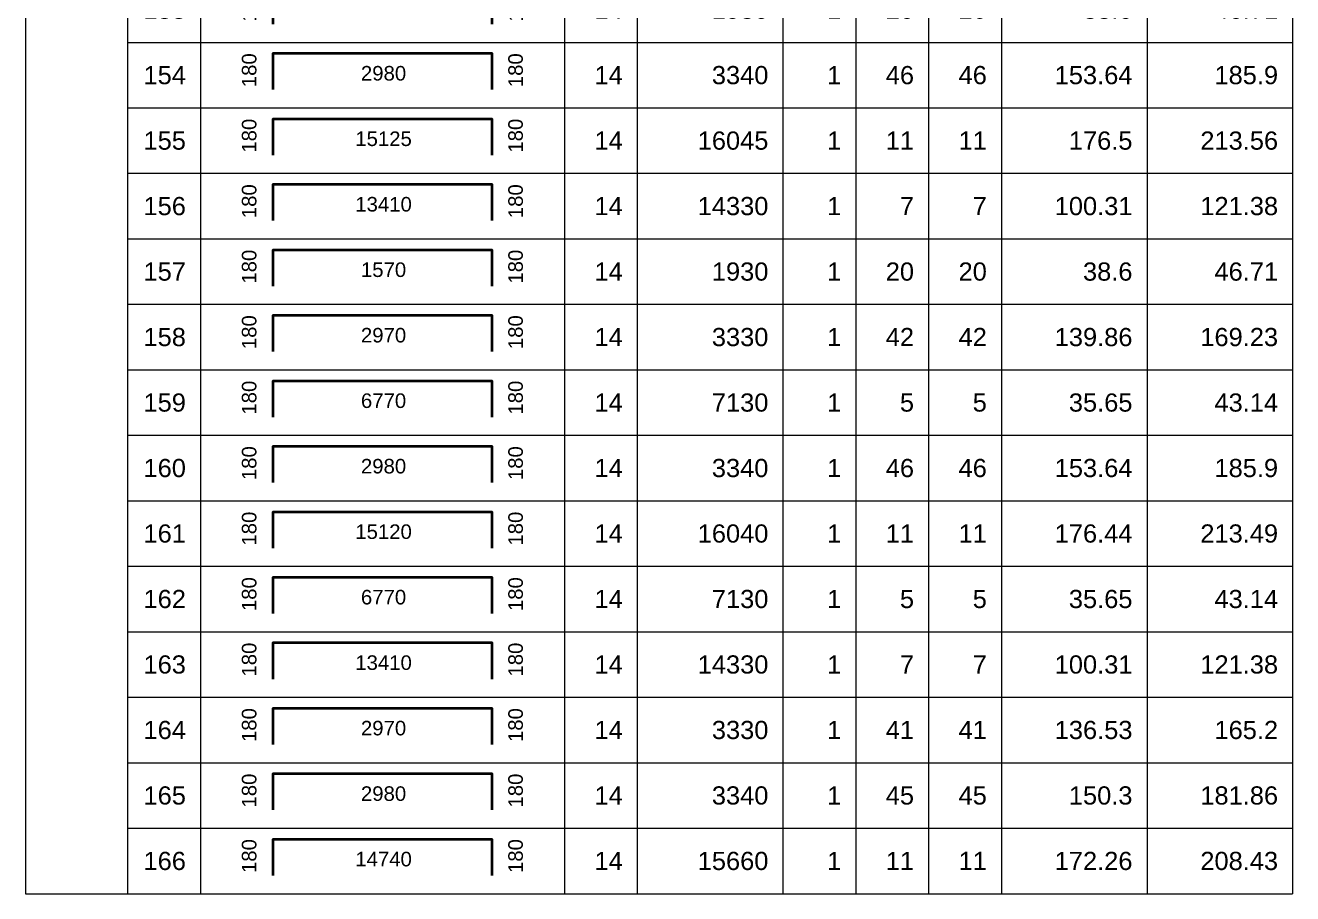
# Model space of a CAD drawing. Header units: millimetres. Extents: x -179076 to 505271, y -34263 to 117995.
# Drawn here: x -28311 to -10905, y -34263 to -22329 of the extents above; entities that cross this region are included whole.
import ezdxf
from ezdxf.enums import TextEntityAlignment as Align

# ---------------------------------------------------------------- set-up
doc = ezdxf.new("R2010")
doc.units = ezdxf.units.MM
for name, color, linetype, lineweight in [('NDC_S_REBAR', 4, 'Continuous', 35), ('NDC_S_VN TEXT', 7, 'Continuous', 20), ('NDC_Table', 3, 'Continuous', 20)]:
    doc.layers.add(name, color=color, linetype=linetype, lineweight=lineweight)
doc.styles.add('ARIAL', font='arial.ttf', dxfattribs={"width": 0.8})

# ---------------------------------------------------------------- blocks, each defined once
blk = doc.blocks.new('dang04')
at = {"layer": 'NDC_S_REBAR'}
blk.add_lwpolyline([(3405, -650), (3405, -150), (6405, -150), (6405, -650)], dxfattribs=at)
at = {"layer": 'NDC_Table'}
for p, q in [((0, 0), (0, -900)), ((1405, 0), (1405, -900)), ((2405, 0), (2405, -900)), ((7405, 0), (7405, -900)), ((8405, 0), (8405, -900)), ((10405, 0), (10405, -900)), ((11405, 0), (11405, -900)), ((12405, 0), (12405, -900)), ((13405, 0), (13405, -900)), ((15405, 0), (15405, -900)), ((17405, 0), (17405, -900)), ((1405, -900), (17405, -900))]:
    blk.add_line(p, q, dxfattribs=at)
at = {"layer": 'NDC_S_VN TEXT', "style": 'ARIAL'}
for p in [(3073, -150), (6733, -150)]:
    blk.add_attdef('D03', text='', height=200, rotation=90, dxfattribs=at).set_placement(p, align=Align.MIDDLE_RIGHT)
for p in [(2205, -450), (8205, -450), (10205, -450), (11205, -450), (12205, -450), (13205, -450), (15205, -450), (17205, -450)]:
    blk.add_attdef('D03', text='', height=250, dxfattribs=at).set_placement(p, align=Align.MIDDLE_RIGHT)
blk.add_attdef('D03', text='', height=200, dxfattribs=at).set_placement((4920, -425), align=Align.MIDDLE_CENTER)

msp = doc.modelspace()

# ---------------------------------------------------------------- linework, layer by layer
at = {"layer": 'NDC_Table'}
msp.add_line((-28310.7, -34262.9), (-26905.4, -34262.9), dxfattribs=at)

# ---------------------------------------------------------------- block references
ref = msp.add_blockref('dang04', (-28310.7, -21662.9), dxfattribs=at)
ref.add_attrib('D03', '153', dxfattribs={"layer": 'NDC_S_VN TEXT', "height": 250, "style": 'ARIAL'}).set_placement((-26105.4, -22112.9), align=Align.MIDDLE_RIGHT)
ref.add_attrib('D03', '180', dxfattribs={"layer": 'NDC_S_VN TEXT', "height": 200, "rotation": 90, "style": 'ARIAL'}).set_placement((-25237.4, -21812.9), align=Align.MIDDLE_RIGHT)
ref.add_attrib('D03', '1570', dxfattribs={"layer": 'NDC_S_VN TEXT', "height": 200, "style": 'ARIAL'}).set_placement((-23391.1, -22087.6), align=Align.MIDDLE_CENTER)
ref.add_attrib('D03', '180', dxfattribs={"layer": 'NDC_S_VN TEXT', "height": 200, "rotation": 90, "style": 'ARIAL'}).set_placement((-21578.2, -21812.9), align=Align.MIDDLE_RIGHT)
ref.add_attrib('D03', '14', dxfattribs={"layer": 'NDC_S_VN TEXT', "height": 250, "style": 'ARIAL'}).set_placement((-20105.4, -22112.9), align=Align.MIDDLE_RIGHT)
ref.add_attrib('D03', '1930', dxfattribs={"layer": 'NDC_S_VN TEXT', "height": 250, "style": 'ARIAL'}).set_placement((-18105.4, -22112.9), align=Align.MIDDLE_RIGHT)
ref.add_attrib('D03', '1', dxfattribs={"layer": 'NDC_S_VN TEXT', "height": 250, "style": 'ARIAL'}).set_placement((-17105.4, -22112.9), align=Align.MIDDLE_RIGHT)
ref.add_attrib('D03', '20', dxfattribs={"layer": 'NDC_S_VN TEXT', "height": 250, "style": 'ARIAL'}).set_placement((-16105.4, -22112.9), align=Align.MIDDLE_RIGHT)
ref.add_attrib('D03', '20', dxfattribs={"layer": 'NDC_S_VN TEXT', "height": 250, "style": 'ARIAL'}).set_placement((-15105.4, -22112.5), align=Align.MIDDLE_RIGHT)
ref.add_attrib('D03', '38.6', dxfattribs={"layer": 'NDC_S_VN TEXT', "height": 250, "style": 'ARIAL'}).set_placement((-13105.4, -22112.9), align=Align.MIDDLE_RIGHT)
ref.add_attrib('D03', '46.71', dxfattribs={"layer": 'NDC_S_VN TEXT', "height": 250, "style": 'ARIAL'}).set_placement((-11105.4, -22112.9), align=Align.MIDDLE_RIGHT)
ref = msp.add_blockref('dang04', (-28310.7, -22562.9), dxfattribs=at)
ref.add_attrib('D03', '154', dxfattribs={"layer": 'NDC_S_VN TEXT', "height": 250, "style": 'ARIAL'}).set_placement((-26105.4, -23012.9), align=Align.MIDDLE_RIGHT)
ref.add_attrib('D03', '180', dxfattribs={"layer": 'NDC_S_VN TEXT', "height": 200, "rotation": 90, "style": 'ARIAL'}).set_placement((-25237.4, -22712.9), align=Align.MIDDLE_RIGHT)
ref.add_attrib('D03', '2980', dxfattribs={"layer": 'NDC_S_VN TEXT', "height": 200, "style": 'ARIAL'}).set_placement((-23391.1, -22987.6), align=Align.MIDDLE_CENTER)
ref.add_attrib('D03', '180', dxfattribs={"layer": 'NDC_S_VN TEXT', "height": 200, "rotation": 90, "style": 'ARIAL'}).set_placement((-21578.2, -22712.9), align=Align.MIDDLE_RIGHT)
ref.add_attrib('D03', '14', dxfattribs={"layer": 'NDC_S_VN TEXT', "height": 250, "style": 'ARIAL'}).set_placement((-20105.4, -23012.9), align=Align.MIDDLE_RIGHT)
ref.add_attrib('D03', '3340', dxfattribs={"layer": 'NDC_S_VN TEXT', "height": 250, "style": 'ARIAL'}).set_placement((-18105.4, -23012.9), align=Align.MIDDLE_RIGHT)
ref.add_attrib('D03', '1', dxfattribs={"layer": 'NDC_S_VN TEXT', "height": 250, "style": 'ARIAL'}).set_placement((-17105.4, -23012.9), align=Align.MIDDLE_RIGHT)
ref.add_attrib('D03', '46', dxfattribs={"layer": 'NDC_S_VN TEXT', "height": 250, "style": 'ARIAL'}).set_placement((-16105.4, -23012.9), align=Align.MIDDLE_RIGHT)
ref.add_attrib('D03', '46', dxfattribs={"layer": 'NDC_S_VN TEXT', "height": 250, "style": 'ARIAL'}).set_placement((-15105.4, -23012.5), align=Align.MIDDLE_RIGHT)
ref.add_attrib('D03', '153.64', dxfattribs={"layer": 'NDC_S_VN TEXT', "height": 250, "style": 'ARIAL'}).set_placement((-13105.4, -23012.9), align=Align.MIDDLE_RIGHT)
ref.add_attrib('D03', '185.9', dxfattribs={"layer": 'NDC_S_VN TEXT', "height": 250, "style": 'ARIAL'}).set_placement((-11105.4, -23012.9), align=Align.MIDDLE_RIGHT)
ref = msp.add_blockref('dang04', (-28310.7, -23462.9), dxfattribs=at)
ref.add_attrib('D03', '155', dxfattribs={"layer": 'NDC_S_VN TEXT', "height": 250, "style": 'ARIAL'}).set_placement((-26105.4, -23912.9), align=Align.MIDDLE_RIGHT)
ref.add_attrib('D03', '180', dxfattribs={"layer": 'NDC_S_VN TEXT', "height": 200, "rotation": 90, "style": 'ARIAL'}).set_placement((-25237.4, -23612.9), align=Align.MIDDLE_RIGHT)
ref.add_attrib('D03', '15125', dxfattribs={"layer": 'NDC_S_VN TEXT', "height": 200, "style": 'ARIAL'}).set_placement((-23391.1, -23887.6), align=Align.MIDDLE_CENTER)
ref.add_attrib('D03', '180', dxfattribs={"layer": 'NDC_S_VN TEXT', "height": 200, "rotation": 90, "style": 'ARIAL'}).set_placement((-21578.2, -23612.9), align=Align.MIDDLE_RIGHT)
ref.add_attrib('D03', '14', dxfattribs={"layer": 'NDC_S_VN TEXT', "height": 250, "style": 'ARIAL'}).set_placement((-20105.4, -23912.9), align=Align.MIDDLE_RIGHT)
ref.add_attrib('D03', '16045', dxfattribs={"layer": 'NDC_S_VN TEXT', "height": 250, "style": 'ARIAL'}).set_placement((-18105.4, -23912.9), align=Align.MIDDLE_RIGHT)
ref.add_attrib('D03', '1', dxfattribs={"layer": 'NDC_S_VN TEXT', "height": 250, "style": 'ARIAL'}).set_placement((-17105.4, -23912.9), align=Align.MIDDLE_RIGHT)
ref.add_attrib('D03', '11', dxfattribs={"layer": 'NDC_S_VN TEXT', "height": 250, "style": 'ARIAL'}).set_placement((-16105.4, -23912.9), align=Align.MIDDLE_RIGHT)
ref.add_attrib('D03', '11', dxfattribs={"layer": 'NDC_S_VN TEXT', "height": 250, "style": 'ARIAL'}).set_placement((-15105.4, -23912.5), align=Align.MIDDLE_RIGHT)
ref.add_attrib('D03', '176.5', dxfattribs={"layer": 'NDC_S_VN TEXT', "height": 250, "style": 'ARIAL'}).set_placement((-13105.4, -23912.9), align=Align.MIDDLE_RIGHT)
ref.add_attrib('D03', '213.56', dxfattribs={"layer": 'NDC_S_VN TEXT', "height": 250, "style": 'ARIAL'}).set_placement((-11105.4, -23912.9), align=Align.MIDDLE_RIGHT)
ref = msp.add_blockref('dang04', (-28310.7, -24362.9), dxfattribs=at)
ref.add_attrib('D03', '156', dxfattribs={"layer": 'NDC_S_VN TEXT', "height": 250, "style": 'ARIAL'}).set_placement((-26105.4, -24812.9), align=Align.MIDDLE_RIGHT)
ref.add_attrib('D03', '180', dxfattribs={"layer": 'NDC_S_VN TEXT', "height": 200, "rotation": 90, "style": 'ARIAL'}).set_placement((-25237.4, -24512.9), align=Align.MIDDLE_RIGHT)
ref.add_attrib('D03', '13410', dxfattribs={"layer": 'NDC_S_VN TEXT', "height": 200, "style": 'ARIAL'}).set_placement((-23391.1, -24787.6), align=Align.MIDDLE_CENTER)
ref.add_attrib('D03', '180', dxfattribs={"layer": 'NDC_S_VN TEXT', "height": 200, "rotation": 90, "style": 'ARIAL'}).set_placement((-21578.2, -24512.9), align=Align.MIDDLE_RIGHT)
ref.add_attrib('D03', '14', dxfattribs={"layer": 'NDC_S_VN TEXT', "height": 250, "style": 'ARIAL'}).set_placement((-20105.4, -24812.9), align=Align.MIDDLE_RIGHT)
ref.add_attrib('D03', '14330', dxfattribs={"layer": 'NDC_S_VN TEXT', "height": 250, "style": 'ARIAL'}).set_placement((-18105.4, -24812.9), align=Align.MIDDLE_RIGHT)
ref.add_attrib('D03', '1', dxfattribs={"layer": 'NDC_S_VN TEXT', "height": 250, "style": 'ARIAL'}).set_placement((-17105.4, -24812.9), align=Align.MIDDLE_RIGHT)
ref.add_attrib('D03', '7', dxfattribs={"layer": 'NDC_S_VN TEXT', "height": 250, "style": 'ARIAL'}).set_placement((-16105.4, -24812.9), align=Align.MIDDLE_RIGHT)
ref.add_attrib('D03', '7', dxfattribs={"layer": 'NDC_S_VN TEXT', "height": 250, "style": 'ARIAL'}).set_placement((-15105.4, -24812.5), align=Align.MIDDLE_RIGHT)
ref.add_attrib('D03', '100.31', dxfattribs={"layer": 'NDC_S_VN TEXT', "height": 250, "style": 'ARIAL'}).set_placement((-13105.4, -24812.9), align=Align.MIDDLE_RIGHT)
ref.add_attrib('D03', '121.38', dxfattribs={"layer": 'NDC_S_VN TEXT', "height": 250, "style": 'ARIAL'}).set_placement((-11105.4, -24812.9), align=Align.MIDDLE_RIGHT)
ref = msp.add_blockref('dang04', (-28310.7, -25262.9), dxfattribs=at)
ref.add_attrib('D03', '157', dxfattribs={"layer": 'NDC_S_VN TEXT', "height": 250, "style": 'ARIAL'}).set_placement((-26105.4, -25712.9), align=Align.MIDDLE_RIGHT)
ref.add_attrib('D03', '180', dxfattribs={"layer": 'NDC_S_VN TEXT', "height": 200, "rotation": 90, "style": 'ARIAL'}).set_placement((-25237.4, -25412.9), align=Align.MIDDLE_RIGHT)
ref.add_attrib('D03', '1570', dxfattribs={"layer": 'NDC_S_VN TEXT', "height": 200, "style": 'ARIAL'}).set_placement((-23391.1, -25687.6), align=Align.MIDDLE_CENTER)
ref.add_attrib('D03', '180', dxfattribs={"layer": 'NDC_S_VN TEXT', "height": 200, "rotation": 90, "style": 'ARIAL'}).set_placement((-21578.2, -25412.9), align=Align.MIDDLE_RIGHT)
ref.add_attrib('D03', '14', dxfattribs={"layer": 'NDC_S_VN TEXT', "height": 250, "style": 'ARIAL'}).set_placement((-20105.4, -25712.9), align=Align.MIDDLE_RIGHT)
ref.add_attrib('D03', '1930', dxfattribs={"layer": 'NDC_S_VN TEXT', "height": 250, "style": 'ARIAL'}).set_placement((-18105.4, -25712.9), align=Align.MIDDLE_RIGHT)
ref.add_attrib('D03', '1', dxfattribs={"layer": 'NDC_S_VN TEXT', "height": 250, "style": 'ARIAL'}).set_placement((-17105.4, -25712.9), align=Align.MIDDLE_RIGHT)
ref.add_attrib('D03', '20', dxfattribs={"layer": 'NDC_S_VN TEXT', "height": 250, "style": 'ARIAL'}).set_placement((-16105.4, -25712.9), align=Align.MIDDLE_RIGHT)
ref.add_attrib('D03', '20', dxfattribs={"layer": 'NDC_S_VN TEXT', "height": 250, "style": 'ARIAL'}).set_placement((-15105.4, -25712.5), align=Align.MIDDLE_RIGHT)
ref.add_attrib('D03', '38.6', dxfattribs={"layer": 'NDC_S_VN TEXT', "height": 250, "style": 'ARIAL'}).set_placement((-13105.4, -25712.9), align=Align.MIDDLE_RIGHT)
ref.add_attrib('D03', '46.71', dxfattribs={"layer": 'NDC_S_VN TEXT', "height": 250, "style": 'ARIAL'}).set_placement((-11105.4, -25712.9), align=Align.MIDDLE_RIGHT)
ref = msp.add_blockref('dang04', (-28310.7, -26162.9), dxfattribs=at)
ref.add_attrib('D03', '158', dxfattribs={"layer": 'NDC_S_VN TEXT', "height": 250, "style": 'ARIAL'}).set_placement((-26105.4, -26612.9), align=Align.MIDDLE_RIGHT)
ref.add_attrib('D03', '180', dxfattribs={"layer": 'NDC_S_VN TEXT', "height": 200, "rotation": 90, "style": 'ARIAL'}).set_placement((-25237.4, -26312.9), align=Align.MIDDLE_RIGHT)
ref.add_attrib('D03', '2970', dxfattribs={"layer": 'NDC_S_VN TEXT', "height": 200, "style": 'ARIAL'}).set_placement((-23391.1, -26587.6), align=Align.MIDDLE_CENTER)
ref.add_attrib('D03', '180', dxfattribs={"layer": 'NDC_S_VN TEXT', "height": 200, "rotation": 90, "style": 'ARIAL'}).set_placement((-21578.2, -26312.9), align=Align.MIDDLE_RIGHT)
ref.add_attrib('D03', '14', dxfattribs={"layer": 'NDC_S_VN TEXT', "height": 250, "style": 'ARIAL'}).set_placement((-20105.4, -26612.9), align=Align.MIDDLE_RIGHT)
ref.add_attrib('D03', '3330', dxfattribs={"layer": 'NDC_S_VN TEXT', "height": 250, "style": 'ARIAL'}).set_placement((-18105.4, -26612.9), align=Align.MIDDLE_RIGHT)
ref.add_attrib('D03', '1', dxfattribs={"layer": 'NDC_S_VN TEXT', "height": 250, "style": 'ARIAL'}).set_placement((-17105.4, -26612.9), align=Align.MIDDLE_RIGHT)
ref.add_attrib('D03', '42', dxfattribs={"layer": 'NDC_S_VN TEXT', "height": 250, "style": 'ARIAL'}).set_placement((-16105.4, -26612.9), align=Align.MIDDLE_RIGHT)
ref.add_attrib('D03', '42', dxfattribs={"layer": 'NDC_S_VN TEXT', "height": 250, "style": 'ARIAL'}).set_placement((-15105.4, -26612.5), align=Align.MIDDLE_RIGHT)
ref.add_attrib('D03', '139.86', dxfattribs={"layer": 'NDC_S_VN TEXT', "height": 250, "style": 'ARIAL'}).set_placement((-13105.4, -26612.9), align=Align.MIDDLE_RIGHT)
ref.add_attrib('D03', '169.23', dxfattribs={"layer": 'NDC_S_VN TEXT', "height": 250, "style": 'ARIAL'}).set_placement((-11105.4, -26612.9), align=Align.MIDDLE_RIGHT)
ref = msp.add_blockref('dang04', (-28310.7, -27062.9), dxfattribs=at)
ref.add_attrib('D03', '159', dxfattribs={"layer": 'NDC_S_VN TEXT', "height": 250, "style": 'ARIAL'}).set_placement((-26105.4, -27512.9), align=Align.MIDDLE_RIGHT)
ref.add_attrib('D03', '180', dxfattribs={"layer": 'NDC_S_VN TEXT', "height": 200, "rotation": 90, "style": 'ARIAL'}).set_placement((-25237.4, -27212.9), align=Align.MIDDLE_RIGHT)
ref.add_attrib('D03', '6770', dxfattribs={"layer": 'NDC_S_VN TEXT', "height": 200, "style": 'ARIAL'}).set_placement((-23391.1, -27487.6), align=Align.MIDDLE_CENTER)
ref.add_attrib('D03', '180', dxfattribs={"layer": 'NDC_S_VN TEXT', "height": 200, "rotation": 90, "style": 'ARIAL'}).set_placement((-21578.2, -27212.9), align=Align.MIDDLE_RIGHT)
ref.add_attrib('D03', '14', dxfattribs={"layer": 'NDC_S_VN TEXT', "height": 250, "style": 'ARIAL'}).set_placement((-20105.4, -27512.9), align=Align.MIDDLE_RIGHT)
ref.add_attrib('D03', '7130', dxfattribs={"layer": 'NDC_S_VN TEXT', "height": 250, "style": 'ARIAL'}).set_placement((-18105.4, -27512.9), align=Align.MIDDLE_RIGHT)
ref.add_attrib('D03', '1', dxfattribs={"layer": 'NDC_S_VN TEXT', "height": 250, "style": 'ARIAL'}).set_placement((-17105.4, -27512.9), align=Align.MIDDLE_RIGHT)
ref.add_attrib('D03', '5', dxfattribs={"layer": 'NDC_S_VN TEXT', "height": 250, "style": 'ARIAL'}).set_placement((-16105.4, -27512.9), align=Align.MIDDLE_RIGHT)
ref.add_attrib('D03', '5', dxfattribs={"layer": 'NDC_S_VN TEXT', "height": 250, "style": 'ARIAL'}).set_placement((-15105.4, -27512.5), align=Align.MIDDLE_RIGHT)
ref.add_attrib('D03', '35.65', dxfattribs={"layer": 'NDC_S_VN TEXT', "height": 250, "style": 'ARIAL'}).set_placement((-13105.4, -27512.9), align=Align.MIDDLE_RIGHT)
ref.add_attrib('D03', '43.14', dxfattribs={"layer": 'NDC_S_VN TEXT', "height": 250, "style": 'ARIAL'}).set_placement((-11105.4, -27512.9), align=Align.MIDDLE_RIGHT)
ref = msp.add_blockref('dang04', (-28310.7, -27962.9), dxfattribs=at)
ref.add_attrib('D03', '160', dxfattribs={"layer": 'NDC_S_VN TEXT', "height": 250, "style": 'ARIAL'}).set_placement((-26105.4, -28412.9), align=Align.MIDDLE_RIGHT)
ref.add_attrib('D03', '180', dxfattribs={"layer": 'NDC_S_VN TEXT', "height": 200, "rotation": 90, "style": 'ARIAL'}).set_placement((-25237.4, -28112.9), align=Align.MIDDLE_RIGHT)
ref.add_attrib('D03', '2980', dxfattribs={"layer": 'NDC_S_VN TEXT', "height": 200, "style": 'ARIAL'}).set_placement((-23391.1, -28387.6), align=Align.MIDDLE_CENTER)
ref.add_attrib('D03', '180', dxfattribs={"layer": 'NDC_S_VN TEXT', "height": 200, "rotation": 90, "style": 'ARIAL'}).set_placement((-21578.2, -28112.9), align=Align.MIDDLE_RIGHT)
ref.add_attrib('D03', '14', dxfattribs={"layer": 'NDC_S_VN TEXT', "height": 250, "style": 'ARIAL'}).set_placement((-20105.4, -28412.9), align=Align.MIDDLE_RIGHT)
ref.add_attrib('D03', '3340', dxfattribs={"layer": 'NDC_S_VN TEXT', "height": 250, "style": 'ARIAL'}).set_placement((-18105.4, -28412.9), align=Align.MIDDLE_RIGHT)
ref.add_attrib('D03', '1', dxfattribs={"layer": 'NDC_S_VN TEXT', "height": 250, "style": 'ARIAL'}).set_placement((-17105.4, -28412.9), align=Align.MIDDLE_RIGHT)
ref.add_attrib('D03', '46', dxfattribs={"layer": 'NDC_S_VN TEXT', "height": 250, "style": 'ARIAL'}).set_placement((-16105.4, -28412.9), align=Align.MIDDLE_RIGHT)
ref.add_attrib('D03', '46', dxfattribs={"layer": 'NDC_S_VN TEXT', "height": 250, "style": 'ARIAL'}).set_placement((-15105.4, -28412.5), align=Align.MIDDLE_RIGHT)
ref.add_attrib('D03', '153.64', dxfattribs={"layer": 'NDC_S_VN TEXT', "height": 250, "style": 'ARIAL'}).set_placement((-13105.4, -28412.9), align=Align.MIDDLE_RIGHT)
ref.add_attrib('D03', '185.9', dxfattribs={"layer": 'NDC_S_VN TEXT', "height": 250, "style": 'ARIAL'}).set_placement((-11105.4, -28412.9), align=Align.MIDDLE_RIGHT)
ref = msp.add_blockref('dang04', (-28310.7, -28862.9), dxfattribs=at)
ref.add_attrib('D03', '161', dxfattribs={"layer": 'NDC_S_VN TEXT', "height": 250, "style": 'ARIAL'}).set_placement((-26105.4, -29312.9), align=Align.MIDDLE_RIGHT)
ref.add_attrib('D03', '180', dxfattribs={"layer": 'NDC_S_VN TEXT', "height": 200, "rotation": 90, "style": 'ARIAL'}).set_placement((-25237.4, -29012.9), align=Align.MIDDLE_RIGHT)
ref.add_attrib('D03', '15120', dxfattribs={"layer": 'NDC_S_VN TEXT', "height": 200, "style": 'ARIAL'}).set_placement((-23391.1, -29287.6), align=Align.MIDDLE_CENTER)
ref.add_attrib('D03', '180', dxfattribs={"layer": 'NDC_S_VN TEXT', "height": 200, "rotation": 90, "style": 'ARIAL'}).set_placement((-21578.2, -29012.9), align=Align.MIDDLE_RIGHT)
ref.add_attrib('D03', '14', dxfattribs={"layer": 'NDC_S_VN TEXT', "height": 250, "style": 'ARIAL'}).set_placement((-20105.4, -29312.9), align=Align.MIDDLE_RIGHT)
ref.add_attrib('D03', '16040', dxfattribs={"layer": 'NDC_S_VN TEXT', "height": 250, "style": 'ARIAL'}).set_placement((-18105.4, -29312.9), align=Align.MIDDLE_RIGHT)
ref.add_attrib('D03', '1', dxfattribs={"layer": 'NDC_S_VN TEXT', "height": 250, "style": 'ARIAL'}).set_placement((-17105.4, -29312.9), align=Align.MIDDLE_RIGHT)
ref.add_attrib('D03', '11', dxfattribs={"layer": 'NDC_S_VN TEXT', "height": 250, "style": 'ARIAL'}).set_placement((-16105.4, -29312.9), align=Align.MIDDLE_RIGHT)
ref.add_attrib('D03', '11', dxfattribs={"layer": 'NDC_S_VN TEXT', "height": 250, "style": 'ARIAL'}).set_placement((-15105.4, -29312.5), align=Align.MIDDLE_RIGHT)
ref.add_attrib('D03', '176.44', dxfattribs={"layer": 'NDC_S_VN TEXT', "height": 250, "style": 'ARIAL'}).set_placement((-13105.4, -29312.9), align=Align.MIDDLE_RIGHT)
ref.add_attrib('D03', '213.49', dxfattribs={"layer": 'NDC_S_VN TEXT', "height": 250, "style": 'ARIAL'}).set_placement((-11105.4, -29312.9), align=Align.MIDDLE_RIGHT)
ref = msp.add_blockref('dang04', (-28310.7, -29762.9), dxfattribs=at)
ref.add_attrib('D03', '162', dxfattribs={"layer": 'NDC_S_VN TEXT', "height": 250, "style": 'ARIAL'}).set_placement((-26105.4, -30212.9), align=Align.MIDDLE_RIGHT)
ref.add_attrib('D03', '180', dxfattribs={"layer": 'NDC_S_VN TEXT', "height": 200, "rotation": 90, "style": 'ARIAL'}).set_placement((-25237.4, -29912.9), align=Align.MIDDLE_RIGHT)
ref.add_attrib('D03', '6770', dxfattribs={"layer": 'NDC_S_VN TEXT', "height": 200, "style": 'ARIAL'}).set_placement((-23391.1, -30187.6), align=Align.MIDDLE_CENTER)
ref.add_attrib('D03', '180', dxfattribs={"layer": 'NDC_S_VN TEXT', "height": 200, "rotation": 90, "style": 'ARIAL'}).set_placement((-21578.2, -29912.9), align=Align.MIDDLE_RIGHT)
ref.add_attrib('D03', '14', dxfattribs={"layer": 'NDC_S_VN TEXT', "height": 250, "style": 'ARIAL'}).set_placement((-20105.4, -30212.9), align=Align.MIDDLE_RIGHT)
ref.add_attrib('D03', '7130', dxfattribs={"layer": 'NDC_S_VN TEXT', "height": 250, "style": 'ARIAL'}).set_placement((-18105.4, -30212.9), align=Align.MIDDLE_RIGHT)
ref.add_attrib('D03', '1', dxfattribs={"layer": 'NDC_S_VN TEXT', "height": 250, "style": 'ARIAL'}).set_placement((-17105.4, -30212.9), align=Align.MIDDLE_RIGHT)
ref.add_attrib('D03', '5', dxfattribs={"layer": 'NDC_S_VN TEXT', "height": 250, "style": 'ARIAL'}).set_placement((-16105.4, -30212.9), align=Align.MIDDLE_RIGHT)
ref.add_attrib('D03', '5', dxfattribs={"layer": 'NDC_S_VN TEXT', "height": 250, "style": 'ARIAL'}).set_placement((-15105.4, -30212.5), align=Align.MIDDLE_RIGHT)
ref.add_attrib('D03', '35.65', dxfattribs={"layer": 'NDC_S_VN TEXT', "height": 250, "style": 'ARIAL'}).set_placement((-13105.4, -30212.9), align=Align.MIDDLE_RIGHT)
ref.add_attrib('D03', '43.14', dxfattribs={"layer": 'NDC_S_VN TEXT', "height": 250, "style": 'ARIAL'}).set_placement((-11105.4, -30212.9), align=Align.MIDDLE_RIGHT)
ref = msp.add_blockref('dang04', (-28310.7, -30662.9), dxfattribs=at)
ref.add_attrib('D03', '163', dxfattribs={"layer": 'NDC_S_VN TEXT', "height": 250, "style": 'ARIAL'}).set_placement((-26105.4, -31112.9), align=Align.MIDDLE_RIGHT)
ref.add_attrib('D03', '180', dxfattribs={"layer": 'NDC_S_VN TEXT', "height": 200, "rotation": 90, "style": 'ARIAL'}).set_placement((-25237.4, -30812.9), align=Align.MIDDLE_RIGHT)
ref.add_attrib('D03', '13410', dxfattribs={"layer": 'NDC_S_VN TEXT', "height": 200, "style": 'ARIAL'}).set_placement((-23391.1, -31087.6), align=Align.MIDDLE_CENTER)
ref.add_attrib('D03', '180', dxfattribs={"layer": 'NDC_S_VN TEXT', "height": 200, "rotation": 90, "style": 'ARIAL'}).set_placement((-21578.2, -30812.9), align=Align.MIDDLE_RIGHT)
ref.add_attrib('D03', '14', dxfattribs={"layer": 'NDC_S_VN TEXT', "height": 250, "style": 'ARIAL'}).set_placement((-20105.4, -31112.9), align=Align.MIDDLE_RIGHT)
ref.add_attrib('D03', '14330', dxfattribs={"layer": 'NDC_S_VN TEXT', "height": 250, "style": 'ARIAL'}).set_placement((-18105.4, -31112.9), align=Align.MIDDLE_RIGHT)
ref.add_attrib('D03', '1', dxfattribs={"layer": 'NDC_S_VN TEXT', "height": 250, "style": 'ARIAL'}).set_placement((-17105.4, -31112.9), align=Align.MIDDLE_RIGHT)
ref.add_attrib('D03', '7', dxfattribs={"layer": 'NDC_S_VN TEXT', "height": 250, "style": 'ARIAL'}).set_placement((-16105.4, -31112.9), align=Align.MIDDLE_RIGHT)
ref.add_attrib('D03', '7', dxfattribs={"layer": 'NDC_S_VN TEXT', "height": 250, "style": 'ARIAL'}).set_placement((-15105.4, -31112.5), align=Align.MIDDLE_RIGHT)
ref.add_attrib('D03', '100.31', dxfattribs={"layer": 'NDC_S_VN TEXT', "height": 250, "style": 'ARIAL'}).set_placement((-13105.4, -31112.9), align=Align.MIDDLE_RIGHT)
ref.add_attrib('D03', '121.38', dxfattribs={"layer": 'NDC_S_VN TEXT', "height": 250, "style": 'ARIAL'}).set_placement((-11105.4, -31112.9), align=Align.MIDDLE_RIGHT)
ref = msp.add_blockref('dang04', (-28310.7, -31562.9), dxfattribs=at)
ref.add_attrib('D03', '164', dxfattribs={"layer": 'NDC_S_VN TEXT', "height": 250, "style": 'ARIAL'}).set_placement((-26105.4, -32012.9), align=Align.MIDDLE_RIGHT)
ref.add_attrib('D03', '180', dxfattribs={"layer": 'NDC_S_VN TEXT', "height": 200, "rotation": 90, "style": 'ARIAL'}).set_placement((-25237.4, -31712.9), align=Align.MIDDLE_RIGHT)
ref.add_attrib('D03', '2970', dxfattribs={"layer": 'NDC_S_VN TEXT', "height": 200, "style": 'ARIAL'}).set_placement((-23391.1, -31987.6), align=Align.MIDDLE_CENTER)
ref.add_attrib('D03', '180', dxfattribs={"layer": 'NDC_S_VN TEXT', "height": 200, "rotation": 90, "style": 'ARIAL'}).set_placement((-21578.2, -31712.9), align=Align.MIDDLE_RIGHT)
ref.add_attrib('D03', '14', dxfattribs={"layer": 'NDC_S_VN TEXT', "height": 250, "style": 'ARIAL'}).set_placement((-20105.4, -32012.9), align=Align.MIDDLE_RIGHT)
ref.add_attrib('D03', '3330', dxfattribs={"layer": 'NDC_S_VN TEXT', "height": 250, "style": 'ARIAL'}).set_placement((-18105.4, -32012.9), align=Align.MIDDLE_RIGHT)
ref.add_attrib('D03', '1', dxfattribs={"layer": 'NDC_S_VN TEXT', "height": 250, "style": 'ARIAL'}).set_placement((-17105.4, -32012.9), align=Align.MIDDLE_RIGHT)
ref.add_attrib('D03', '41', dxfattribs={"layer": 'NDC_S_VN TEXT', "height": 250, "style": 'ARIAL'}).set_placement((-16105.4, -32012.9), align=Align.MIDDLE_RIGHT)
ref.add_attrib('D03', '41', dxfattribs={"layer": 'NDC_S_VN TEXT', "height": 250, "style": 'ARIAL'}).set_placement((-15105.4, -32012.5), align=Align.MIDDLE_RIGHT)
ref.add_attrib('D03', '136.53', dxfattribs={"layer": 'NDC_S_VN TEXT', "height": 250, "style": 'ARIAL'}).set_placement((-13105.4, -32012.9), align=Align.MIDDLE_RIGHT)
ref.add_attrib('D03', '165.2', dxfattribs={"layer": 'NDC_S_VN TEXT', "height": 250, "style": 'ARIAL'}).set_placement((-11105.4, -32012.9), align=Align.MIDDLE_RIGHT)
ref = msp.add_blockref('dang04', (-28310.7, -32462.9), dxfattribs=at)
ref.add_attrib('D03', '165', dxfattribs={"layer": 'NDC_S_VN TEXT', "height": 250, "style": 'ARIAL'}).set_placement((-26105.4, -32912.9), align=Align.MIDDLE_RIGHT)
ref.add_attrib('D03', '180', dxfattribs={"layer": 'NDC_S_VN TEXT', "height": 200, "rotation": 90, "style": 'ARIAL'}).set_placement((-25237.4, -32612.9), align=Align.MIDDLE_RIGHT)
ref.add_attrib('D03', '2980', dxfattribs={"layer": 'NDC_S_VN TEXT', "height": 200, "style": 'ARIAL'}).set_placement((-23391.1, -32887.6), align=Align.MIDDLE_CENTER)
ref.add_attrib('D03', '180', dxfattribs={"layer": 'NDC_S_VN TEXT', "height": 200, "rotation": 90, "style": 'ARIAL'}).set_placement((-21578.2, -32612.9), align=Align.MIDDLE_RIGHT)
ref.add_attrib('D03', '14', dxfattribs={"layer": 'NDC_S_VN TEXT', "height": 250, "style": 'ARIAL'}).set_placement((-20105.4, -32912.9), align=Align.MIDDLE_RIGHT)
ref.add_attrib('D03', '3340', dxfattribs={"layer": 'NDC_S_VN TEXT', "height": 250, "style": 'ARIAL'}).set_placement((-18105.4, -32912.9), align=Align.MIDDLE_RIGHT)
ref.add_attrib('D03', '1', dxfattribs={"layer": 'NDC_S_VN TEXT', "height": 250, "style": 'ARIAL'}).set_placement((-17105.4, -32912.9), align=Align.MIDDLE_RIGHT)
ref.add_attrib('D03', '45', dxfattribs={"layer": 'NDC_S_VN TEXT', "height": 250, "style": 'ARIAL'}).set_placement((-16105.4, -32912.9), align=Align.MIDDLE_RIGHT)
ref.add_attrib('D03', '45', dxfattribs={"layer": 'NDC_S_VN TEXT', "height": 250, "style": 'ARIAL'}).set_placement((-15105.4, -32912.5), align=Align.MIDDLE_RIGHT)
ref.add_attrib('D03', '150.3', dxfattribs={"layer": 'NDC_S_VN TEXT', "height": 250, "style": 'ARIAL'}).set_placement((-13105.4, -32912.9), align=Align.MIDDLE_RIGHT)
ref.add_attrib('D03', '181.86', dxfattribs={"layer": 'NDC_S_VN TEXT', "height": 250, "style": 'ARIAL'}).set_placement((-11105.4, -32912.9), align=Align.MIDDLE_RIGHT)
ref = msp.add_blockref('dang04', (-28310.7, -33362.9), dxfattribs=at)
ref.add_attrib('D03', '166', dxfattribs={"layer": 'NDC_S_VN TEXT', "height": 250, "style": 'ARIAL'}).set_placement((-26105.4, -33812.9), align=Align.MIDDLE_RIGHT)
ref.add_attrib('D03', '180', dxfattribs={"layer": 'NDC_S_VN TEXT', "height": 200, "rotation": 90, "style": 'ARIAL'}).set_placement((-25237.4, -33512.9), align=Align.MIDDLE_RIGHT)
ref.add_attrib('D03', '14740', dxfattribs={"layer": 'NDC_S_VN TEXT', "height": 200, "style": 'ARIAL'}).set_placement((-23391.1, -33787.6), align=Align.MIDDLE_CENTER)
ref.add_attrib('D03', '180', dxfattribs={"layer": 'NDC_S_VN TEXT', "height": 200, "rotation": 90, "style": 'ARIAL'}).set_placement((-21578.2, -33512.9), align=Align.MIDDLE_RIGHT)
ref.add_attrib('D03', '14', dxfattribs={"layer": 'NDC_S_VN TEXT', "height": 250, "style": 'ARIAL'}).set_placement((-20105.4, -33812.9), align=Align.MIDDLE_RIGHT)
ref.add_attrib('D03', '15660', dxfattribs={"layer": 'NDC_S_VN TEXT', "height": 250, "style": 'ARIAL'}).set_placement((-18105.4, -33812.9), align=Align.MIDDLE_RIGHT)
ref.add_attrib('D03', '1', dxfattribs={"layer": 'NDC_S_VN TEXT', "height": 250, "style": 'ARIAL'}).set_placement((-17105.4, -33812.9), align=Align.MIDDLE_RIGHT)
ref.add_attrib('D03', '11', dxfattribs={"layer": 'NDC_S_VN TEXT', "height": 250, "style": 'ARIAL'}).set_placement((-16105.4, -33812.9), align=Align.MIDDLE_RIGHT)
ref.add_attrib('D03', '11', dxfattribs={"layer": 'NDC_S_VN TEXT', "height": 250, "style": 'ARIAL'}).set_placement((-15105.4, -33812.5), align=Align.MIDDLE_RIGHT)
ref.add_attrib('D03', '172.26', dxfattribs={"layer": 'NDC_S_VN TEXT', "height": 250, "style": 'ARIAL'}).set_placement((-13105.4, -33812.9), align=Align.MIDDLE_RIGHT)
ref.add_attrib('D03', '208.43', dxfattribs={"layer": 'NDC_S_VN TEXT', "height": 250, "style": 'ARIAL'}).set_placement((-11105.4, -33812.9), align=Align.MIDDLE_RIGHT)

doc.saveas('drawing.dxf')
